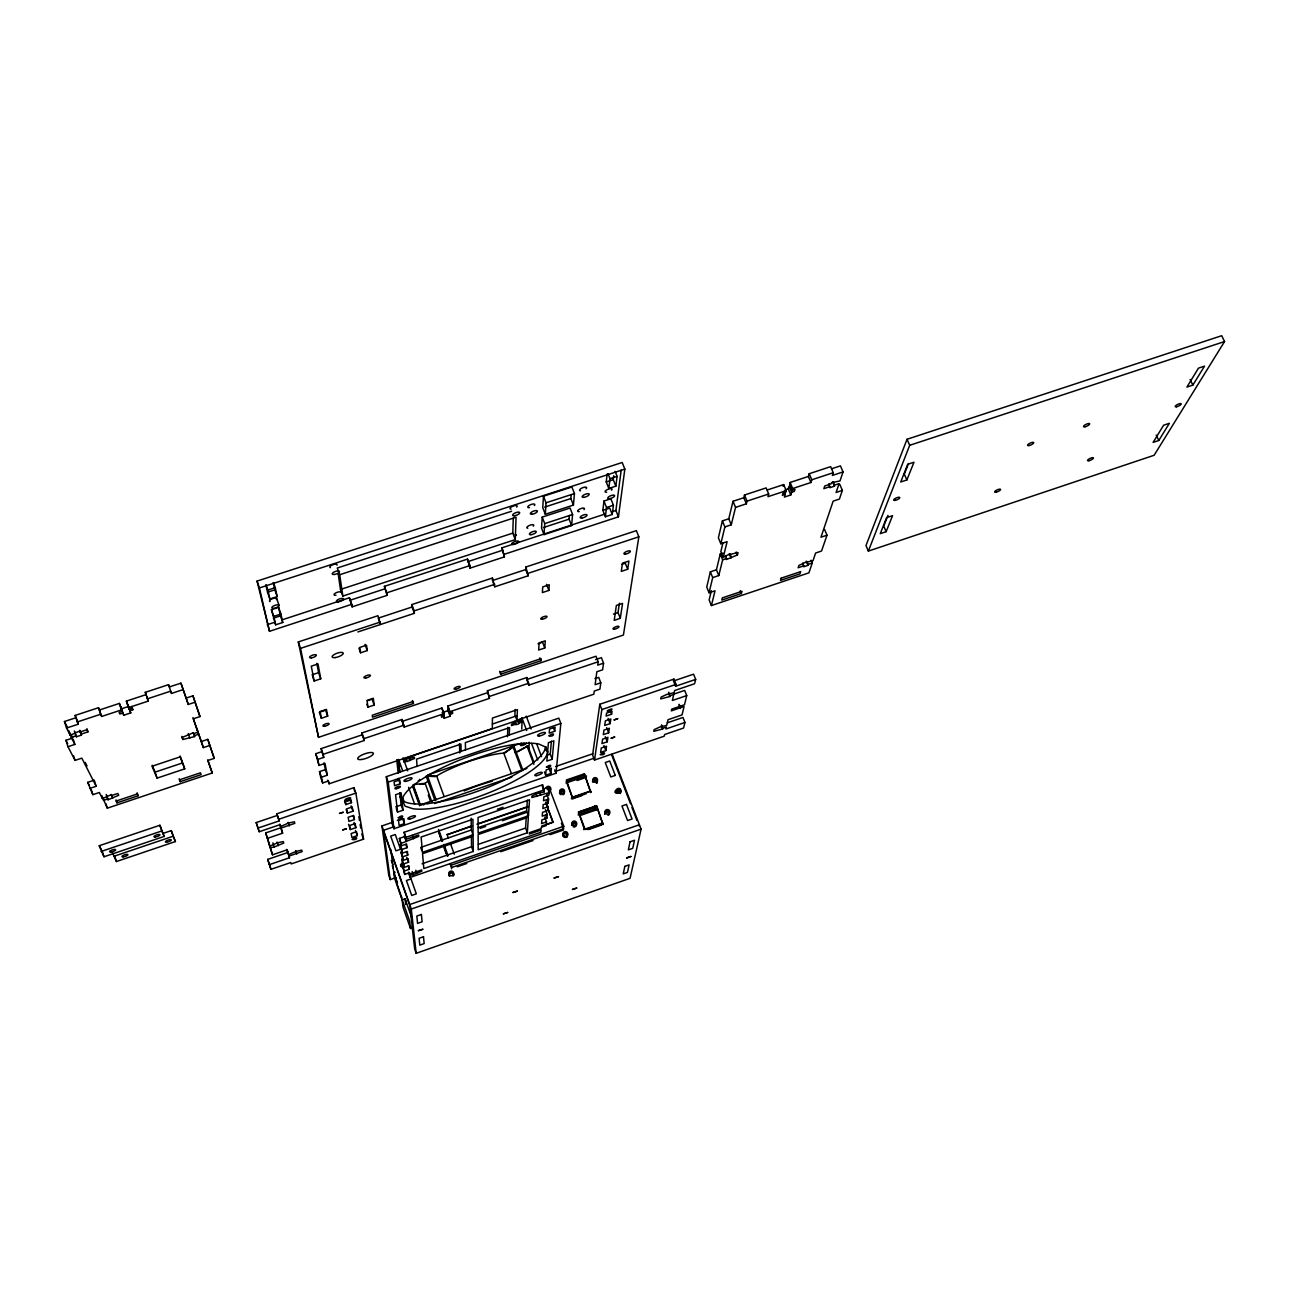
<?xml version="1.0" encoding="UTF-8"?>
<svg xmlns="http://www.w3.org/2000/svg" width="1289" height="1289" viewBox="0 0 1289 1289"><rect width="100%" height="100%" fill="white"/><g stroke="black" fill="none" stroke-linecap="round" stroke-linejoin="round"><path stroke-width="1.5" d="M442.804 714.509L444.173 718.263L450.103 716.265L450.022 714.364L452.6 713.494L452.552 712.092L449.974 712.962L449.925 711.673L489.482 698.364L487.403 690.775L526.83 677.531L528.844 685.12L598.177 661.789L596.001 656.23L526.734 679.512L528.844 685.12M489.482 698.364L487.403 690.775M492.446 578.02L492.414 580.533L525.767 569.545L525.88 566.999L636.363 530.633L638.845 536.804L623.425 635.058L318.512 737.34L298.291 641.938L377.951 615.707L380.513 624.488L378.225 618.14L412.045 607.006L411.868 604.557L492.446 578.02L494.783 586.785L528.168 575.78L525.88 566.999M282.5 619.719L349.416 597.79L352.106 606.861L387.022 595.389L384.396 586.334L467.52 559.104L469.986 568.175L504.402 556.88L502.001 547.809L604.525 514.214M500.664 674.211L500.712 672.149L541.074 658.631L540.929 660.709L500.664 674.211L499.584 671.343M504.402 556.88L502.001 547.809M338.169 573.863L340.473 589.46L342.842 596.066L515.278 539.608L512.796 533.13L513.264 518.13M507.512 736.728L507.834 727.238M515.278 539.608L516.051 517.243L339.716 574.733L342.842 596.066M509.268 735.197L509.526 727.641L465.361 742.593L465.522 750.037M515.133 709.466L514.923 714.799L516.953 720.213L593.858 694.191L594.277 691.049L599.917 689.148L600.803 682.799L598.708 677.37L594.906 678.659M518.081 720.213C522.013 724.144 514.037 726.835 514.843 721.308M516.953 720.213L517.421 709.627L492.446 718.07L492.301 728.559L329.066 783.809L327.777 780.135M521.723 729.026L522.061 722.017L521.014 719.23M526.734 679.512L526.83 677.531M542.202 517.115L541.541 528.168L544.039 534.613L571.607 525.574L572.59 514.504L570.044 508.027L542.202 517.115L544.731 523.608L544.039 534.613M543.459 496.201L542.766 507.705L545.311 514.263L573.428 505.079L574.459 493.558L571.849 486.968L543.459 496.201L546.037 502.807L545.311 514.263M528.812 750.198L529.28 742.255M527.346 832.775L528.361 817.226L478.155 834.531L478.203 849.757L527.346 832.775L525.59 828.037L526.315 816.308M528.458 815.808L529.505 799.792L478.074 817.468L478.138 833.145L528.458 815.808L526.653 810.958L527.33 800.211M544.78 647.996L545.295 640.81L539.14 642.873L538.673 650.027L544.78 647.996L542.572 642.212L537.996 643.743M548.888 590.426L549.291 584.755L542.75 586.914L542.379 592.586L548.888 590.426L546.52 584.336M543.91 788.804L547.326 787.627L549.178 792.574L531.825 797.553L531.922 796.054L537.126 793.637L544.264 791.817L542.572 784.824L404.102 832.307L406.099 839.268L418.635 834.966L418.764 836.4L401.137 843.425L401.411 845.777L406.599 843.989L407.002 847.711L401.83 849.499L402.265 853.173L407.388 851.401L407.775 855.058L402.667 856.814L403.086 860.424L408.162 858.667L408.549 862.244L403.489 863.984L403.892 867.513L408.919 865.773L409.306 869.285L404.295 871.01L404.698 874.458L409.66 872.75L409.805 874.023L421.712 869.898L421.825 871.187L413.302 874.715L412.174 871.525M542.411 786.87L542.572 784.824M545.36 750.456L545.666 746.798A77.195 20.672 -20.3 0 1 473.16 792.816A77.195 20.672 -20.3 0 1 400.202 796.36L405.149 806.205L412.883 808.719A77.243 20.527 -20.3 0 0 493.8 790.769A77.243 20.527 -20.3 0 0 547.616 752.003L545.666 746.798M545.666 775.269L546.101 769.968L551.386 768.163L550.902 773.464L545.666 775.269L544.393 771.885M571.607 525.574L569.077 519.161L569.4 515.455M573.428 505.079L570.85 498.553L571.188 494.686M552.208 759.269L553.867 740.821L548.405 742.69L546.858 761.09L552.208 759.269L550.258 754.129L551.402 741.143M544.731 817.145L546.504 821.899L546.182 825.572L541.283 827.264L541.171 828.634L529.425 832.694L529.344 834.047L541.058 830.003L540.864 832.243L410.176 877.438L408.468 872.653M546.504 821.899L541.589 823.607L541.896 819.885L546.842 818.193L547.197 814.439L545.392 809.621M546.069 801.951L547.889 806.801L547.535 810.636L542.54 812.36L542.218 816.146L547.197 814.439M547.889 806.801L542.862 808.541L543.185 804.674L548.228 802.934L548.582 799.019L546.745 794.121M549.178 792.574L548.953 795.071L543.845 796.811L543.507 800.759L548.582 799.019M554.737 731.282L555.124 727.157L549.549 729.042L549.211 733.167L554.737 731.282L553.4 727.737M556.01 773.239L560.844 723.483L558.814 718.15L386.297 776.687L392.098 823.639L393.918 828.763L556.01 773.239L554.737 769.887M547.374 824.444L553.078 822.108L545.698 802.435M546.858 788.046A2.401 2.304 4.7 0 1 550.403 790.947L563.76 826.265L563.325 830.068L550.065 834.66M602.865 510.347L603.961 501.034L610.857 498.795L613.419 505.224L612.243 514.488L605.411 516.728L602.865 510.347L609.697 508.108L612.243 514.488M615.127 471.436L617.093 476.382L615.852 486.162L608.827 488.45L606.217 481.925L607.151 474.062M605.411 516.728L606.523 507.479L603.961 501.034M608.827 488.45L610.019 478.686L608.037 473.74M581.806 795.603L572.815 798.697L566.387 779.974L584.368 773.803L590.797 792.509L584.368 773.803M615.852 486.162L613.242 479.637L613.725 475.705M504.466 554.222L618.446 516.825L615.916 510.476L621.185 470.179M598.177 661.789L597.725 665.14L603.542 663.174L601.383 657.648L595.566 659.597M584.304 829.02L578.503 811.957L596.549 805.722L603.01 824.509L596.549 805.722M618.446 516.825L624.843 469.099L622.184 462.493L257.043 581.097L269.498 631.304L351.768 604.315L349.416 597.79M603.542 663.174L602.624 669.813L596.839 671.762L595.115 684.717L600.803 682.799M675.597 686.231L673.519 680.979L693.563 674.179L695.673 679.416L675.597 686.231L676.016 684.378L673.921 679.11L599.788 704.261L592.586 755.032L594.519 760.059L664.254 736.164L664.625 734.521L683.573 728.027L684.958 722.468L682.977 717.457L667.38 722.791M594.519 760.059L601.834 709.562L599.788 704.261M620.299 618.317L622.555 603.381L616.368 605.443L614.225 620.363L620.299 618.317L618.027 612.565L619.413 603.171M627.695 569.255L628.935 561.037L622.474 563.164L621.282 571.381L627.695 569.255L625.294 563.229L622.104 564.292M594.181 809.138L594.712 805.641M605.862 750.585L606.539 746.218L601.27 748.007L600.61 752.373L605.862 750.585L603.913 745.525M607.248 741.787L607.941 737.324L602.624 739.145L601.947 743.608L607.248 741.787L605.282 736.696M608.65 732.813L609.375 728.253L603.993 730.09L603.3 734.633L608.65 732.813L606.668 727.673M610.1 723.628L610.841 718.956L605.395 720.809L604.686 725.465L610.1 723.628L608.086 718.424M611.582 714.235L612.049 711.254L606.555 713.123L606.104 716.088L611.582 714.235L610.229 710.722C617.093 705.808 600.755 712.994 610.213 710.722M618.704 789.029L619.187 792.219L616.223 793.251M639.118 826.023L639.392 824.751L409.725 904.556L414.704 949.075L416.186 953.296L630.063 878.308L641.084 829.133L612.13 754.146M673.905 694.078L684.668 690.421L686.731 695.593L684.491 704.761L671.714 709.111L671.311 710.867L684.072 706.517L682.026 714.912L667.992 719.713L666.703 725.369L659.533 727.141L654.135 729.655L653.781 731.33L662.691 728.962L661.531 724.885M695.673 679.416L694.594 683.734L674.63 690.533L674.147 692.66L666.687 694.465L661.08 697.107L660.693 698.912L669.926 696.495L668.733 692.225M673.519 680.979L673.921 679.11M722.984 553.094L720.245 554.012L716.426 569.819L710.352 571.833L706.743 587.123L709.063 592.795L715.041 590.797L711.415 605.556L808.912 572.848L812.231 563.035L811.055 560.232M767.213 489.997L783.68 484.583L786.242 490.658L767.938 496.684L768.679 493.993L766.117 487.903L744.494 495.024L743.817 497.715L733.006 501.276L728.768 518.79L722.388 520.901L718.392 537.819L720.825 543.749L727.109 541.654L723.242 557.444L727.624 555.027L738.065 552.514L737.437 554.931L726.497 559.523L725.562 555.559M709.063 592.795L712.704 577.601L710.352 571.833M720.825 543.749L724.869 526.927L722.388 520.901M711.383 590.684L709.127 599.949L711.415 605.556M722.968 542.782L720.841 551.595L723.242 557.444M712.704 577.601L718.779 575.571L722.646 559.845L720.245 554.012M724.869 526.927L731.266 524.8L735.552 507.383L733.006 501.276M735.552 507.383L746.363 503.806L747.04 501.131L744.494 495.024M741.384 593.488L741.997 591.28L722.339 597.87L721.776 600.078L741.384 593.488L740.24 590.7M783.164 486.388L783.68 484.583M783.873 491.383L785.162 494.412L784.389 497.071L790.802 494.96L791.591 492.285L789.029 486.243L788.24 488.918L790.802 494.96M786.242 490.658L785.726 492.446L782.939 493.365L782.375 495.33L785.162 494.412M831.534 468.809L840.444 465.877L843.038 471.919L832.356 475.448L833.258 472.709L830.648 466.65L809.202 473.724L808.364 476.447L790.125 482.457L789.609 484.261L792.171 490.319L794.959 489.401L794.362 491.367L791.591 492.285M792.171 490.319L792.703 488.531L790.125 482.457M792.703 488.531L810.942 482.505L811.796 479.782L809.202 473.724M802.838 562.987L803.675 566.773L807.994 565.339L807.14 561.553M828.924 483.568L829.826 487.709L834.466 486.179L833.58 482.038M843.038 471.919L839.993 480.942L831.469 482.731L831.083 483.891L824.718 485.985L823.864 488.66L830.213 486.565M824.557 529.489L826.99 535.209L821.544 551.031L815.615 553.013L813.005 560.747L805.093 562.503L798.874 565.468L798.133 567.756L804.014 565.79M839.832 484.455L842.378 490.384L839.397 499.085L833.161 501.147L820.964 537.207L826.99 535.209M907.037 439.275L865.982 545.585L868.351 551.096L1154.122 455.275L1224.55 341.537L1221.698 335.704L907.037 439.275L909.696 445.301L868.351 551.096M887.976 515.358L883.722 526.105L886.139 531.68L880.274 533.646L886.606 517.63L892.568 515.648L886.139 531.68M908.552 463.444L904.314 474.126L906.876 479.959L900.721 482.005L907.714 464.298L913.982 462.235L906.876 479.959M1158.795 440.484L1169.365 423.308L1163.596 425.225L1153.123 442.385L1158.795 440.484L1156.217 435.07M1192.857 385.105L1204.522 366.14L1198.48 368.138L1186.911 387.071L1192.857 385.105L1190.118 379.449M420.504 805.174L413.141 784.647L425.128 783.309L428.093 781.086M427.336 775.495L436.133 799.824L434.973 800.501L426.176 776.155L436.633 775.93L441.37 773.191A59.955 15.919 -20.3 0 1 498.972 753.598L503.773 753.098L513.973 746.315L522.98 770.419L521.884 770.548L512.877 746.428M504.869 752.985L512.458 747.427M515.197 752.647L527.829 745.993L534.065 762.572M517.759 751.745L527.829 745.993M394.837 871.912L393.822 872.766L394.966 872.879M416.186 953.296L411.304 909.051L641.084 829.133M412.093 918.67L405.068 898.787L402.152 899.803L403.07 907.359L410.498 928.451L413.398 927.436M579.808 815.615L596.662 809.782M410.176 877.438L409.934 875.295L413.302 874.715M563.76 826.265L451.44 865.128L451.601 868.754M457.273 866.788L466.747 863.501M500.825 851.707L533.018 840.557M583.643 829.568L602.43 823.059M603.22 823.236L585.158 829.504L578.503 811.957M587.204 829.536L602.205 824.332M588.574 829.52L601.206 825.137M471.597 826.297L447.122 834.708L471.581 825.911M477.236 823.977L528.071 806.479M477.236 824.348L528.055 806.882M471.146 818.193L471.323 830.003L420.681 847.437L421.841 850.708M478.219 827.635L526.653 810.958M480.088 828.392L485.663 826.475M502.404 820.706L526.573 812.392M571.494 797.52L590.217 791.075M572.977 797.392L590.99 791.188M571.333 798.826L586.286 793.686M473.095 834.885L422.438 852.335L421.132 837.028L472.918 819.24L473.095 834.885L471.323 830.003M615.288 790.592L619.767 789.045M403.666 864.403L400.605 865.467L400.508 864.661M615.143 791.478L619.606 789.931M400.718 866.337L403.779 865.29M614.966 792.445L619.429 790.898M422.099 863.759L471.548 846.696L471.387 835.224M478.364 844.343L525.59 828.037M579.857 811.796L594.551 806.737L595.84 810.12M541.751 826.023L553.078 822.108M578.326 813.246L596.34 807.027M392.984 822.124L381.947 825.911L388.795 875.473L390.245 879.597L395.932 877.632M578.1 814.97L596.871 808.493M473.272 851.465L423.807 868.56L422.55 853.689L473.111 836.271L473.272 851.465L471.548 846.696M662.852 728.237L666.332 727.044L665.881 728.994L684.958 722.468M268.531 842.297L272.511 854.8L287.238 849.773L288.607 854.639L296.099 851.385L301.739 850.144L302.125 851.61L289.01 856.089L289.477 857.765L269.449 864.613L270.932 869.334L290.815 862.534L291.201 863.936L363.562 839.155L355.861 793.089L353.959 787.643L276.845 813.81L279.165 820.9L258.042 828.07L259.186 831.743L280.196 824.606L280.712 826.442L288.51 823.043L294.391 821.786L294.81 823.365L281.147 828.005L282.597 833.193L267.516 838.333L269.884 846.148L277.522 842.813L283.306 841.572L283.741 843.07L274.251 847.018L272.865 842.813M397.27 820.32L402.603 818.499L404.424 823.623L399.091 825.459L398.51 820.465L403.892 818.628L404.424 823.623M555.543 766.52L592.924 753.727M357.262 835.643L351.865 837.496L351.14 833.548L356.57 831.679L357.262 835.643L355.458 830.454M394.547 826.539L383.494 830.325L390.245 879.597M555.301 771.499L594.583 758.045M401.411 845.777L399.364 838.414L404.569 836.625L404.472 835.675L406.244 840.702M584.191 775.156L566.242 781.327L572.815 798.697M406.099 839.268L405.89 837.351L544.441 789.786M566.016 783.035L586.576 775.978M577.053 780.522L586.398 777.315M497.377 809.218L503.064 807.268M345.839 804.594L351.494 802.676L351.011 799.97L345.339 801.903L345.839 804.594L344.582 801.001M272.511 854.8L265.695 832.92L280.76 827.796L279.794 824.316M670.103 695.706L673.728 694.481L672.359 700.475L686.731 695.593M347.385 813.101L352.993 811.2L352.235 806.962L346.612 808.88L347.385 813.101L346.145 809.54M270.336 847.646L274.251 847.018M354.443 819.53L348.916 821.415L348.159 817.29L353.718 815.389L354.443 819.53L353.218 816.018M395.707 806.866L401.137 805.013L399.816 792.816M546.697 755.338L550.258 754.129M397.56 812.086L403.006 810.217L401.153 792.832L395.578 794.717L397.56 812.086L396.319 808.606M526.895 768.453L425.289 803.16A6.332 1.66 -20 0 0 421.084 805.109M350.399 829.552L355.877 827.683L355.168 823.623L349.673 825.508L350.399 829.552L348.578 824.316M270.932 869.334L267.693 859.392L287.705 852.545L287.221 850.853M434.667 803.53L511.797 777.154M492.366 724.047L516.873 715.749M103.974 856.782L164.202 836.416L159.9 825.25L99.237 845.729L103.974 856.782L102.153 851.062M324.022 762.846L325.392 769.63L319.511 771.612L320.719 777.396L322.653 782.939L328.486 780.973L329.066 783.809M113.658 856.379L173.113 836.255L175.417 841.556L116.413 861.535L112.449 852.609M403.65 761.171L406.551 759.14L414.349 757.11L414.478 758.464L406.792 761.67L405.777 758.834M403.747 762.089L406.728 761.09L405.713 758.254M515.89 724.112L511.491 725.61L511.54 724.192L515.987 722.098L522.142 720.615L522.238 718.698L403.441 758.915L403.618 760.736M519.129 723.016L522.061 722.017M259.186 831.743L256.189 822.575L277.296 815.421M279.165 820.9L278.714 819.288L355.861 793.089M393.918 828.763L388.215 782.101L560.844 723.483M601.834 709.562L676.016 684.378M400.186 783.809L394.547 785.726L394.096 781.843L399.767 779.926L400.186 783.809L398.253 778.427M427.787 774.947L521.61 743.044M322.653 782.939L321.46 777.186L327.342 775.205L324.973 763.426L318.995 765.44L315.757 753.711L321.783 751.696L321.154 748.619L362.209 734.827L361.935 732.942L401.975 719.488L404.198 727.077L443.98 713.687L441.901 708.032L402.152 721.405L404.198 727.077M318.995 765.44L317.738 759.414L323.765 757.4L323.152 754.339L364.223 740.514L363.949 738.645L404.021 725.175M489.498 696.414L528.957 683.138M442.127 712.64L448.04 710.642L447.96 708.724L450.022 714.364M443.98 713.687L444.028 714.96L441.45 715.83L441.531 717.216L444.093 716.362L442.723 712.608M101.058 851.481L161.77 830.97L164.202 836.416M163.848 833.145L171.276 830.632L175.417 841.556M196.621 728.076L201.326 741.513L207.787 739.354L214.216 758.367L207.867 760.494L212.234 772.997L107.309 808.187L101.928 795.909M367.945 707.162L374.181 705.067L373.311 698.284L367.027 700.394L367.945 707.162L366.898 704.213M184.73 768.872L180.138 756.869L152.038 766.246L157.081 778.121L184.73 768.872L182.748 762.879L155.115 772.111L152.215 765.279M89.634 788.465L96.176 786.29L94.226 780.167L87.7 782.342L92.856 794.668L99.334 792.509L102.443 798.616L111.031 794.814L111.418 795.603L117.831 793.46L118.717 795.281L108.034 799.776L106.197 794.491M103.362 800.421L107.632 799.003M808.316 564.34L812.231 563.035M138.1 795.78L137.279 793.976L116.107 801.065L116.993 802.854L138.1 795.78L137.133 792.799M180.17 781.682L201.116 774.657L200.456 772.804L179.445 779.845L180.17 781.682L179.187 778.717M413.415 703.472L372.521 717.183L372.263 715.218L413.253 701.474L413.415 703.472L412.367 700.572M449.974 712.962L447.847 706.034L487.387 692.741M193.253 732.78L182.136 737.469L182.893 739.499L194.607 736.583L193.269 732.619L193.576 733.667L197.974 732.2L193.286 718.795L199.988 716.571L192.963 695.834L186.148 698.09L180.927 683.138L169.358 686.956L168.521 684.668L145.27 692.338L148.283 701.087L128.513 707.613L126.386 701.103L146.156 694.594L145.27 692.338M214.216 758.367L209.817 745.429L203.356 747.588L198.683 734.247L194.301 735.697L194.607 736.583M722.646 559.845L726.754 558.475M613.467 614.096L618.027 612.565M367.413 700.749L372.086 699.186L374.181 705.067M321.38 718.263L327.68 716.152L326.439 709.401L320.075 711.528L321.38 718.263L319.301 712.318L325.601 710.223L327.68 716.152M180.927 683.138L188.275 704.455L195.09 702.199L199.988 716.571M71.024 734.456L72.812 738.001L65.916 740.273L67.963 746.702L74.859 744.43L73.328 739.612M842.378 490.384L836.094 492.462L839.091 483.633L834.853 485.018M360.582 652.782L367.22 650.591L366.543 645.209L359.857 647.416L360.582 652.782L358.906 648.125M312.002 674.84L318.576 672.649L316.836 663.303M67.963 746.702L75.052 760.381L81.835 758.141L96.176 786.29M314.162 681.011L320.752 678.82L317.996 663.948L311.293 666.171L314.162 681.011L312.55 676.387M78.258 724.192L76.164 717.651L64.45 721.518L66.529 728.059L78.258 724.192L75.084 715.443L98.544 707.709L101.67 716.458L121.504 709.917L122.149 711.399L119.12 712.398L119.829 714.009L122.842 713.01L123.792 715.218L130.753 712.914L127.708 704.229M99.559 709.949L119.394 703.407L122.149 711.399M909.696 445.301L1224.55 341.537M77.179 721.985L100.655 714.251L101.67 716.458M147.397 698.831L170.68 691.162L171.501 693.434L183.086 689.599M318.512 737.34L300.546 648.351L380.255 622.071M357.875 631.948L414.365 613.322L414.188 610.873L494.831 584.288M528.281 573.267L638.845 536.804M747.04 501.131L768.679 493.993M811.796 479.782L833.258 472.709M128.642 706.453L121.698 708.741L120.747 706.533L123.792 715.218M785.033 489.981L788.24 488.918M126.386 701.103L129.818 710.706L132.831 709.723L131.784 706.485M66.529 728.059L70.186 735.262L79.499 731.089L79.95 732.023L86.927 729.719L87.958 731.878L81.014 734.166L79.982 730.927M69.735 732.539L71.282 737.389L75.922 735.858L76.373 736.776L81.465 735.101L79.934 730.251M543.378 527.572L569.077 519.161M275.653 624.811L273.751 616.368L280.938 614.015L278.601 607.361L271.431 609.713L275.653 624.811L282.758 622.49L280.938 614.015M606.523 507.479L613.419 505.224M273.349 618.204L280.454 615.884L278.601 607.361M267.21 624.73L274.863 622.216M612.114 511.733L615.916 510.476M349.77 600.352L384.654 588.912M467.553 561.73L501.953 550.467M387.022 595.389L386.764 592.827L469.953 565.549L467.52 559.104M269.498 631.304L259.427 587.945L624.843 469.099M275.25 587.655L277.183 596.614L269.868 598.998L267.87 590.072L275.25 587.655L273.461 582.547M610.019 478.686L617.093 476.382M511.604 511.25L337.299 567.998L339.716 574.733M269.868 598.998L267.516 592.231L274.815 589.846L273.252 582.644M606.217 481.925L613.242 479.637M546.037 502.807L574.459 493.558M544.635 507.109L570.85 498.553M340.473 589.46L512.796 533.13M544.731 523.608L572.59 514.504M420.262 784.405L424.242 783.954M428.029 776.252L435.473 776.59M99.237 845.729L101.428 849.725M65.916 740.273L67.705 743.721M87.7 782.342L89.312 785.468M71.282 737.389L74.859 744.43M64.45 721.518L67.399 727.318M85.219 762.443L87.024 765.988M81.014 734.166L81.465 735.101M75.084 715.443L76.164 717.651M832.549 481.699L834.466 486.179M808.364 476.447L810.942 482.505M806.221 561.15L807.994 565.339M128.513 707.613L129.126 709.095L132.155 708.096L132.831 709.723M129.818 710.706L130.753 712.914M743.817 497.715L746.363 503.806M728.768 518.79L731.266 524.8M736.228 552.014L737.437 554.931M730.073 554.061L731.282 556.977M729.22 553.642L731.008 558.008M716.426 569.819L718.779 575.571M547.616 752.003L545.634 747.024L538.77 744.027A77.243 20.527 -20.3 0 0 455.79 761.67A77.243 20.527 -20.3 0 0 402.087 801.629M679.174 704.31L680.528 707.725M678.997 705.067L680.35 708.483M668.556 693.015L669.926 696.495M521.272 719.923L522.061 721.437L521.739 719.649M661.37 725.61L662.691 728.962M611.904 755.515L630.53 803.756M631.948 807.462L636.959 820.448M525.767 569.545L528.168 575.78M180.106 755.966L182.087 761.154M539.849 657.857L540.929 660.709M493.01 582.096L494.783 586.785M549.001 768.421L550.902 773.464M526.25 716.136L531.1 729.01M536.659 743.737L541.509 756.611M521.836 717.635L526.685 730.525M531.519 743.399L537.755 759.978M561.376 823.252L563.47 828.811L451.537 867.545L450.199 863.807M518.049 720.825L519.096 723.628M543.023 788.514L544.264 791.817M526.959 745.928L533.888 764.361M547.019 799.679L548.228 802.934M547.664 808.203L553.029 822.495M514.827 721.921L515.874 724.724M539.43 791.865L540.671 795.152M545.65 815.002L546.842 818.193M535.676 793.154L536.917 796.441M503.773 753.098L511.346 773.448M411.868 604.557L414.188 610.873M412.045 607.006L414.365 613.322M447.847 706.034L449.925 711.673M448.04 710.642L450.103 716.265M444.028 714.96L441.901 708.032M384.396 586.334L386.764 592.827M436.633 775.93L444.061 796.409M447.106 834.337L448.427 838.317M450.36 843.36L454.276 854.204M425.128 783.309L431.831 801.887M428.27 795.104L430.268 800.678M438.566 829.423L442.626 840.702M443.98 844.456L448.056 855.735M442.095 841.314L438.727 831.953L441.499 840.702M444.125 846.937L447.492 856.315M444.189 848.178L446.203 853.785M408.984 757.142L410.015 759.978M409.048 757.723L410.063 760.558M364.996 644.371L367.22 650.591M403.054 757.819L407.727 770.87M413.092 785.791L419.779 804.433M412.931 787.176L419.634 805.818M398.559 759.35L402.571 770.532M408.581 787.321L414.607 804.11M399.993 770.306L398.478 766.069L399.848 772.417M402.7 798.02L404.005 801.694M412.416 835.465L413.608 838.801M401.137 805.013L403.006 810.217M386.297 776.687L388.215 782.101M404.102 832.307L405.89 837.351M404.569 836.625L406.357 841.636M415.799 870.268L416.927 873.459M405.826 844.408L407.002 847.711M406.615 851.771L407.775 855.058M406.825 857.362L408.549 862.244M361.935 732.942L363.949 738.645M399.364 838.414L401.137 843.425M362.209 734.827L364.223 740.514M408.162 866.063L409.306 869.285M401.83 849.499L400.073 844.521L402.265 853.173M408.806 872.105L409.934 875.295M402.667 856.814L400.927 851.884L403.086 860.424M403.489 863.984L401.765 859.102L403.892 867.513M404.295 871.01L402.587 866.176L404.698 874.458M381.947 825.911L411.304 909.051M383.671 831.582L409.838 905.7M391.292 860.456L392.774 864.661M392.275 865.66L393.258 868.448M412.109 927.323L413.35 930.819M411.723 926.92L413.044 930.674M318.576 672.649L320.752 678.82M298.291 641.938L300.546 648.351M350.237 799.083L351.494 802.676M361.758 834.015L363.562 839.155M351.107 805.867L352.993 811.2M274.815 589.846L277.183 596.614M276.732 598.692L279.068 605.395A3.819 1.321 -18.9 0 1 273.88 608.295A3.819 1.321 -18.9 0 1 273.397 606.039A3.819 1.321 -18.9 0 1 279.068 605.395M354.04 822.446L355.877 827.683M280.454 615.884L282.758 622.49M266.082 584.948L267.87 590.072M321.154 748.619L323.152 754.339M321.783 751.696L323.765 757.4M271.431 609.713L273.751 616.368M325.392 769.63L327.342 775.205M192.963 717.586L198.683 734.247M207.738 759.898L212.234 772.997M398.382 760.123L399.203 763.04L397.963 759.769M257.043 581.097L259.427 587.945M315.757 753.711L317.738 759.414M319.511 771.612L321.46 777.186M288.059 822.366L289.3 825.975M295.632 850.611L296.824 854.091M276.845 813.81L278.714 819.288M279.922 824.396L281.147 828.005M280.76 827.796L282.597 833.193M286.819 849.387L289.477 857.765M277.135 842.071L278.343 845.616M265.695 832.92L267.516 838.333M256.189 822.575L258.042 828.07M267.693 859.392L269.449 864.613M207.787 739.354L209.817 745.429M192.963 695.834L195.09 702.199M201.326 741.513L203.356 747.588M186.148 698.09L188.275 704.455M188.258 733.554L189.789 738.178M168.521 684.668L171.501 693.434M181.862 736.406L182.893 739.499M146.688 696.221L148.283 701.087M155.115 772.111L157.081 778.121M171.276 830.632L173.113 836.255M159.9 825.25L161.77 830.97M119.394 703.407L121.504 709.917M98.544 707.709L100.655 714.251M116.026 799.873L116.993 802.854M111.37 794.427L112.707 798.213M86.927 728.639L87.958 731.878M106.584 795.281L108.034 799.776M105.891 803.708L107.309 808.187M101.477 795.603L102.443 798.616M114.624 855.928L116.413 861.535M74.843 731.926L76.373 736.776M74.375 731.008L75.922 735.858M91.406 790.109L92.856 794.668M68.639 730.38L70.186 735.262M73.554 755.644L75.052 760.381M265.888 585.045L267.516 592.231M353.959 787.643L354.604 791.51M358.841 816.63L359.486 820.497M360.13 824.364L360.791 828.215M351.768 604.315L352.106 606.861M390.809 849.58L393.757 872.202L397.431 883.319L393.902 873.314L394.531 878.115L409.66 921.119L410.498 928.451M396.819 883.916L396.674 882.82L401.685 897.756L401.556 896.693M405.568 900.205L406.019 903.976M405.068 898.787L405.745 904.459M396.722 759.64L398.188 773.207M401.975 719.488L402.152 721.405M417.12 766.456L416.524 759.14L460.946 744.091L461.124 751.519M444.093 716.362L444.173 718.263M459.496 743.608L459.738 752.937M469.953 565.549L469.986 568.175M559.523 793.476A2.385 2.304 6 0 1 564.131 793.122M592.602 781.601A2.385 2.288 9 0 1 597.113 783.003M559.78 793.347A2.401 2.304 6 0 1 562.133 790.27A2.401 2.304 6 0 1 564.195 793.573M563.857 794.072A2.401 2.304 6 0 1 562.842 794.749M561.021 794.668A2.401 2.304 6 0 1 560.071 793.895M592.731 782.02A2.385 2.304 9 0 1 593.939 779.168A2.385 2.304 9 0 1 597.033 780.119A2.385 2.304 9 0 1 596.34 783.148M270.126 601.544A3.803 1.337 -18.9 0 1 270.561 599.627A3.803 1.337 -18.9 0 1 275.218 598.112A3.803 1.337 -18.9 0 1 276.394 599.498M606.668 492.237A3.706 1.289 -21.9 0 1 605.637 490.706A3.706 1.289 -21.9 0 1 610.454 488.628A3.706 1.289 -21.9 0 1 611.485 490.174M511.056 509.171A3.786 1.337 -21.1 0 1 510.895 507.302A3.786 1.337 -21.1 0 1 515.681 505.497A3.786 1.337 -21.1 0 1 516.663 507.06M515.181 534.5A3.674 1.273 -21 0 1 516.035 535.531M336.01 595.244A3.738 1.289 -19.4 0 1 334.205 594.181A3.738 1.289 -19.4 0 1 338.024 592.07A3.738 1.289 -19.4 0 1 341.15 592.392M330.387 567.676A3.835 1.37 -19.4 0 1 332.755 564.759A3.835 1.37 -19.4 0 1 337.009 565.178M580.501 490.803A3.754 1.321 -21.7 0 1 580.485 488.918A3.754 1.321 -21.7 0 1 585.222 487.113A3.754 1.321 -21.7 0 1 586.06 488.708M529.489 507.64A3.77 1.321 -21.2 0 1 528.281 506.11A3.77 1.321 -21.2 0 1 533.147 504.015A3.77 1.321 -21.2 0 1 534.339 505.546M527.813 528.232A3.69 1.273 -21.1 0 1 527.7 526.428A3.69 1.273 -21.1 0 1 532.357 524.671A3.69 1.273 -21.1 0 1 533.275 526.154M579.228 511.636A3.674 1.273 -21.6 0 1 578.149 510.138A3.674 1.273 -21.6 0 1 582.918 508.092A3.674 1.273 -21.6 0 1 583.981 509.59M526.25 743.044A3.126 0.854 -20.6 0 1 523.608 745.074A3.126 0.854 -20.6 0 1 520.466 745.171A3.126 0.854 -20.6 0 1 524.204 743.109M419.537 779.329A3.158 0.854 -19.9 0 1 419.57 779.797M418.828 780.457A3.158 0.854 -19.9 0 1 418.232 780.796M464.104 790.963A60.132 15.42 -20.3 0 1 492.237 781.215M423.259 804.997A3.174 0.822 -20 0 1 424.58 804.304M426.868 803.611A3.174 0.822 -20 0 1 428.302 803.659M571.591 825.443A2.401 2.32 7.7 0 1 576.344 825.685M604.589 814.036A2.401 2.32 10.8 0 1 609.326 814.261M571.865 825.379A2.401 2.32 7.7 0 1 574.217 822.285A2.401 2.32 7.7 0 1 576.296 825.605M575.506 826.523A2.401 2.32 7.7 0 1 574.33 826.926M573.702 826.894A2.401 2.32 7.7 0 1 573.106 826.7M609.02 814.664A2.401 2.32 10.8 0 1 608.005 815.357M604.928 813.939A2.401 2.32 10.8 0 1 607.264 810.845A2.401 2.32 10.8 0 1 609.359 814.165M546.939 788.997A2.159 2.079 4.7 0 1 550.306 790.544M562.987 836.013A2.159 2.095 6.9 0 1 565.79 833.838A2.159 2.095 6.9 0 1 566.806 837.189M562.955 835.916A2.417 2.336 6.9 0 1 564.598 832.871A2.417 2.336 6.9 0 1 567.595 834.74A2.417 2.336 6.9 0 1 565.436 837.447M564.808 837.431A2.417 2.336 6.9 0 1 563.68 836.899M449.49 875.811A2.191 2.127 -7.5 0 1 449.909 872.975A2.191 2.127 -7.5 0 1 452.858 873.104A2.191 2.127 -7.5 0 1 452.955 875.988M547.003 788.24A2.159 2.079 4.7 0 1 550.194 790.85M404.247 867.094A2.433 2.352 -12 0 1 401.153 865.676A2.433 2.352 -12 0 1 402.667 862.647M401.298 866.885A2.433 2.352 -12.1 0 1 402.812 863.856M620.799 791.655A2.401 2.304 11.3 0 1 616.658 791.978A2.401 2.304 11.3 0 1 618.382 788.369A2.401 2.304 11.3 0 1 620.799 791.655A2.401 2.304 11.3 0 0 617.528 789.819A2.401 2.304 11.3 0 0 616.416 793.299M620.734 792.413A2.401 2.304 11.3 0 1 620.218 793.492M545.988 788.207A2.401 2.304 4.7 0 1 548.566 786.322A2.401 2.304 4.7 0 1 550.757 788.642A2.401 2.304 4.7 0 1 548.566 790.93M624.827 866.385L623.232 873.894L627.469 872.411L629.113 864.871L624.827 866.385M630.047 841.798L628.339 849.87L632.738 848.339L634.494 840.251L630.047 841.798M339.555 813.391L343.261 812.279L339.555 813.391M342.761 829.874L346.387 828.779L342.761 829.874M352.316 839.461C357.859 840.895 358.519 834.74 352.316 839.461M398.301 817.725C403.731 819.24 404.585 812.94 398.301 817.725M781.182 578.149L780.473 580.388L799.953 573.863L800.695 571.607L781.182 578.149M418.393 930.658L422.792 929.272L418.393 930.658M549.082 735.81C554.173 737.679 555.785 730.718 549.082 735.81M546.439 767.068C551.37 768.711 552.868 762.266 546.439 767.068M512.958 892.487L517.308 891.118L512.958 892.487M503.419 913.82L507.657 912.467L503.419 913.82M614.176 719.89L617.673 718.698L614.176 719.89M600.368 754.548C605.089 756.208 606.813 749.779 600.368 754.548M611.212 738.194L614.644 737.018L611.212 738.194M554.125 878.018L558.491 876.633L554.125 878.018M572.477 889.442L576.699 888.089L572.477 889.442M626.696 857.926L630.885 856.46L626.696 857.926M423.501 936.781L419.102 938.311L419.811 945.127L424.162 943.596L423.501 936.781M421.39 914.481L416.83 916.06L417.572 923.375L422.083 921.812L421.39 914.481M411.03 878.937L406.422 880.532L411.707 895.452L416.315 893.857L411.03 878.937M626.454 804.417L621.959 805.979L627.566 820.561L632.077 818.998L626.454 804.417M400.525 849.274L395.916 850.853L390.696 836.11L395.288 834.531L400.525 849.274M615.272 775.414L610.793 776.961L605.25 762.54L609.729 760.993L615.272 775.414M399.381 764.506L397.85 760.252L399.606 766.746L399.381 764.506M1176.599 406.76A3.335 0.951 -25.4 0 0 1181.207 403.924A3.335 0.951 -25.4 0 0 1176.696 404.939A3.335 0.951 -25.4 0 0 1176.599 406.76M895.404 500.325A3.319 0.999 -23.6 0 0 899.738 497.538A3.319 0.999 -23.6 0 0 894.904 498.666A3.319 0.999 -23.6 0 0 895.404 500.325M1085.096 426.756A3.384 0.999 -25 0 0 1089.688 423.872A3.384 0.999 -25 0 0 1084.967 424.935A3.384 0.999 -25 0 0 1085.096 426.756M1029.218 445.527A3.368 0.999 -24.6 0 0 1033.73 442.675A3.368 0.999 -24.6 0 0 1028.993 443.738A3.368 0.999 -24.6 0 0 1029.218 445.527M1089.044 460.705A3.255 0.918 -24.7 0 0 1093.459 457.982A3.255 0.918 -24.7 0 0 1088.947 459.013A3.255 0.918 -24.7 0 0 1089.044 460.705M996.284 492.124A3.223 0.918 -24.1 0 0 1000.57 489.433A3.223 0.918 -24.1 0 0 995.994 490.497A3.223 0.918 -24.1 0 0 996.284 492.124M166.523 842.184A3.126 0.87 -18.3 0 0 171.308 840.154A3.126 0.87 -18.3 0 0 167.264 840.412A3.126 0.87 -18.3 0 0 166.523 842.184M123.116 856.879A3.142 0.87 -18 0 0 127.917 854.849A3.142 0.87 -18 0 0 123.776 855.123A3.142 0.87 -18 0 0 123.116 856.879M609.246 498.714A3.722 1.289 -21.9 0 0 614.627 495.782A3.722 1.289 -21.9 0 0 609.568 496.249A3.722 1.289 -21.9 0 0 609.246 498.714M338.363 601.818A3.738 1.289 -19.4 0 0 343.502 598.966A3.738 1.289 -19.4 0 0 338.024 599.578A3.738 1.289 -19.4 0 0 338.363 601.818M334.205 574.475A3.835 1.353 -19.4 0 0 339.506 571.526A3.835 1.353 -19.4 0 0 333.867 572.107A3.835 1.353 -19.4 0 0 334.205 574.475M513.393 544.474A3.69 1.257 -21 0 0 518.645 541.589A3.69 1.257 -21 0 0 513.489 542.121A3.69 1.257 -21 0 0 513.393 544.474M514.327 515.777A3.786 1.337 -21.1 0 0 519.725 512.796A3.786 1.337 -21.1 0 0 514.424 513.296A3.786 1.337 -21.1 0 0 514.327 515.777M532.035 514.23A3.77 1.321 -21.2 0 0 537.416 511.266A3.77 1.321 -21.2 0 0 532.164 511.749A3.77 1.321 -21.2 0 0 532.035 514.23M583.788 497.345A3.754 1.305 -21.7 0 0 589.202 494.364A3.754 1.305 -21.7 0 0 584.046 494.831A3.754 1.305 -21.7 0 0 583.788 497.345M531.02 534.677A3.69 1.273 -21.1 0 0 536.288 531.793A3.69 1.273 -21.1 0 0 531.149 532.309A3.69 1.273 -21.1 0 0 531.02 534.677M581.758 518.065A3.69 1.257 -21.6 0 0 587.059 515.165A3.69 1.257 -21.6 0 0 582 515.664A3.69 1.257 -21.6 0 0 581.758 518.065M361.903 759.463A8.314 2.369 -19.6 0 0 373.423 753.404A8.314 2.369 -19.6 0 0 361.339 755.306A8.314 2.369 -19.6 0 0 361.903 759.463M311.471 657.841A3.561 1.16 -19.2 0 0 316.369 655.166A3.561 1.16 -19.2 0 0 311.1 655.827A3.561 1.16 -19.2 0 0 311.471 657.841M324.586 726.206A3.287 0.999 -19.3 0 0 329.098 723.79A3.287 0.999 -19.3 0 0 324.264 724.499A3.287 0.999 -19.3 0 0 324.586 726.206M455.629 689.18A3.223 0.967 -20.3 0 0 460.173 686.763A3.223 0.967 -20.3 0 0 455.581 687.424A3.223 0.967 -20.3 0 0 455.629 689.18M614.37 629.161A3.223 0.967 -21.5 0 0 619.026 626.712A3.223 0.967 -21.5 0 0 614.66 627.276A3.223 0.967 -21.5 0 0 614.37 629.161M625.326 554.109A3.48 1.128 -21.8 0 0 630.385 551.402A3.48 1.128 -21.8 0 0 625.664 551.918A3.48 1.128 -21.8 0 0 625.326 554.109M365.673 677.982A3.416 1.063 -19.6 0 0 370.394 675.436A3.416 1.063 -19.6 0 0 365.432 676.097A3.416 1.063 -19.6 0 0 365.673 677.982M542.202 619.219A3.368 1.047 -21 0 0 547.019 616.658A3.368 1.047 -21 0 0 542.347 617.254A3.368 1.047 -21 0 0 542.202 619.219M335.156 657.599A5.897 1.917 -19.4 0 0 343.277 653.169A5.897 1.917 -19.4 0 0 334.641 654.264A5.897 1.917 -19.4 0 0 335.156 657.599M409.805 818.998A4.076 1.047 -19.9 0 0 415.493 816.082A4.076 1.047 -19.9 0 0 409.644 817.129A4.076 1.047 -19.9 0 0 409.805 818.998M406.099 781.295A4.286 1.16 -19.9 0 0 412.061 778.202A4.286 1.16 -19.9 0 0 405.906 779.217A4.286 1.16 -19.9 0 0 406.099 781.295M539.398 735.987A4.238 1.16 -20.7 0 0 545.456 732.877A4.238 1.16 -20.7 0 0 539.575 733.812A4.238 1.16 -20.7 0 0 539.398 735.987M536.53 775.624A4.028 1.047 -20.7 0 0 542.282 772.707A4.028 1.047 -20.7 0 0 536.691 773.658A4.028 1.047 -20.7 0 0 536.53 775.624M396.335 788.707A2.981 0.806 -19.8 0 0 400.476 786.564A2.981 0.806 -19.8 0 0 396.19 787.289A2.981 0.806 -19.8 0 0 396.335 788.707M346.532 800.227A3.013 0.822 -19.5 0 0 350.689 798.068A3.013 0.822 -19.5 0 0 346.29 798.809A3.013 0.822 -19.5 0 0 346.532 800.227M155.099 837.028A3.19 0.886 -18.2 0 0 159.965 834.966A3.19 0.886 -18.2 0 0 155.824 835.224A3.19 0.886 -18.2 0 0 155.099 837.028M110.79 852.013A3.206 0.886 -17.9 0 0 115.672 849.95A3.206 0.886 -17.9 0 0 111.434 850.224A3.206 0.886 -17.9 0 0 110.79 852.013M451.166 873.169A2.191 2.127 -7.5 0 0 449.265 875.988A2.433 2.369 -7.5 0 1 451.118 872.25A2.433 2.369 -7.5 0 1 453.486 875.618A2.191 2.127 -7.5 0 0 451.166 873.169M563.825 835.659A2.417 2.336 6.9 0 0 567.756 834.289A2.417 2.336 6.9 0 0 564.55 831.663A2.417 2.336 6.9 0 0 563.825 835.659M450.183 875.553A2.433 2.369 -7.4 0 0 453.664 873.217A2.433 2.369 -7.4 0 0 449.877 871.461A2.433 2.369 -7.4 0 0 450.183 875.553M605.427 813.198A2.401 2.32 10.8 0 0 609.584 812.876A2.401 2.32 10.8 0 0 607.167 809.556A2.401 2.32 10.8 0 0 605.427 813.198M572.735 825.105A2.417 2.336 7.7 0 0 576.65 823.752A2.417 2.336 7.7 0 0 573.46 821.141A2.417 2.336 7.7 0 0 572.735 825.105M560.634 793.025A2.401 2.304 6 0 0 564.534 791.672A2.401 2.304 6 0 0 561.343 789.077A2.401 2.304 6 0 0 560.634 793.025M593.633 781.666A2.401 2.304 9 0 0 597.532 780.328A2.401 2.304 9 0 0 594.342 777.75A2.401 2.304 9 0 0 593.633 781.666"/></g></svg>
